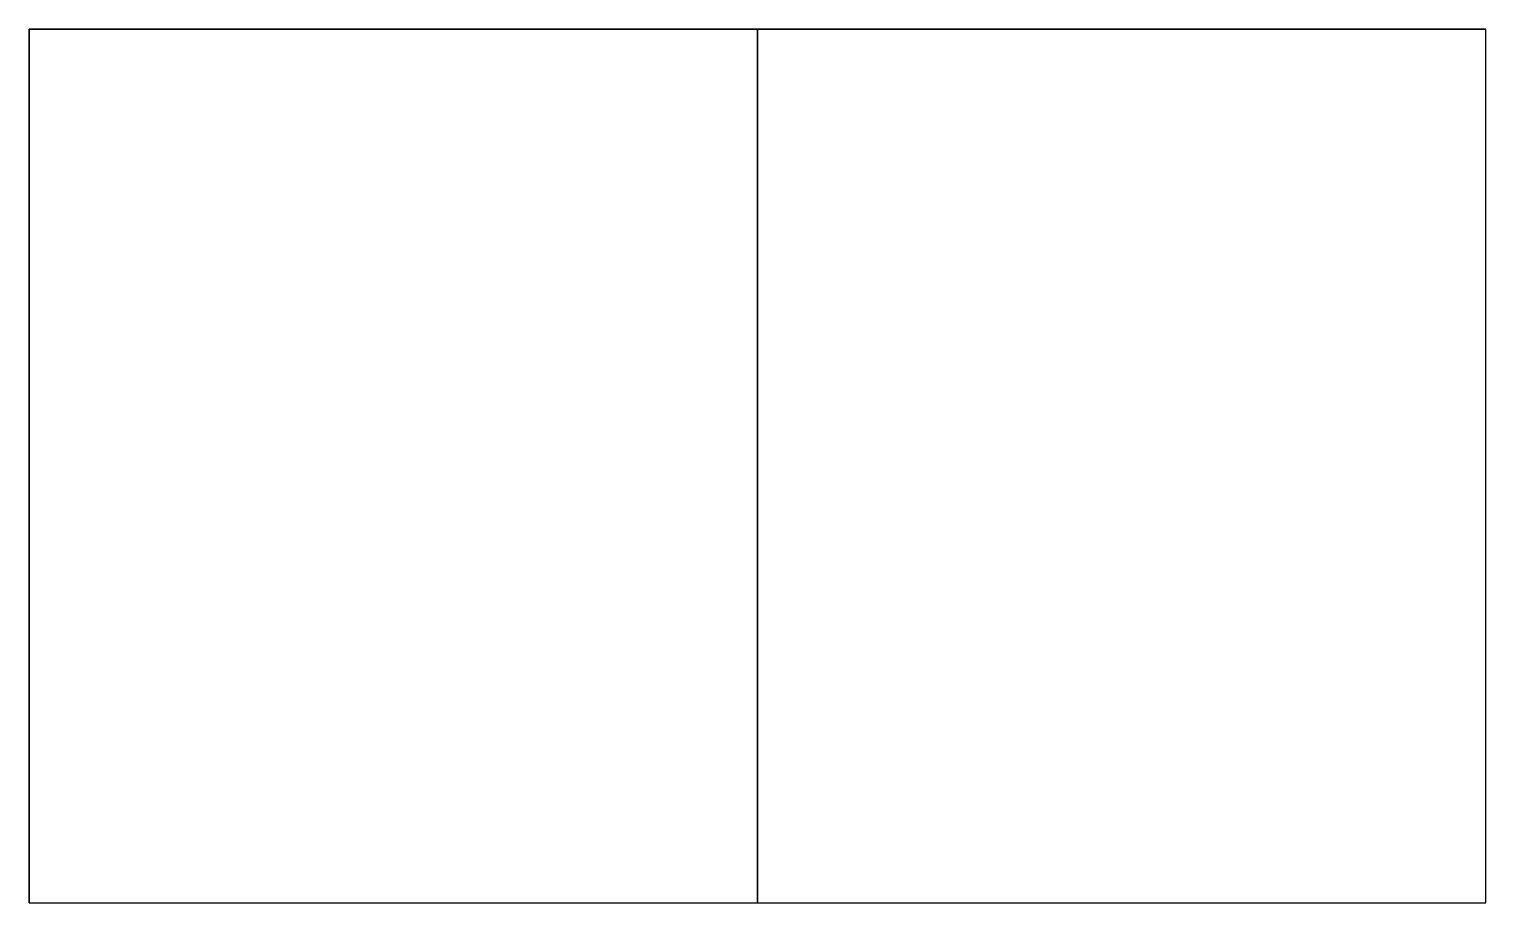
# Model space of a CAD drawing. Header units: metres. Extents: x 0 to 10, y 0 to 6.
import ezdxf

# ---------------------------------------------------------------- set-up
doc = ezdxf.new("R2010")
doc.units = ezdxf.units.M
doc.layers.add('Barras', color=1, linetype='Continuous')
doc.layers.add('Cubierta', color=5, linetype='Continuous')

msp = doc.modelspace()

# ---------------------------------------------------------------- linework, layer by layer
at = {"layer": 'Barras'}
for p, q in [((0, 6), (0, 6, 3)), ((0, 6, 3), (5, 6, 5)), ((0, 0, 3), (0, 6, 3)), ((5, 6, 5), (10, 6, 3)), ((5, 0, 5), (5, 6, 5)), ((10, 6, 3), (10, 6)), ((10, 0, 3), (10, 6, 3)), ((0, 0), (0, 0, 3)), ((0, 0, 3), (5, 0, 5)), ((5, 0, 5), (10, 0, 3)), ((10, 0, 3), (10, 0))]:
    msp.add_line(p, q, dxfattribs=at)
at = {"layer": 'Cubierta'}
for points in [[(0, 0, 3), (5, 0, 5), (5, 6, 5), (0, 6, 3)], [(5, 0, 5), (10, 0, 3), (10, 6, 3), (5, 6, 5)]]:
    msp.add_3dface(points, dxfattribs=at)

doc.saveas('drawing.dxf')
